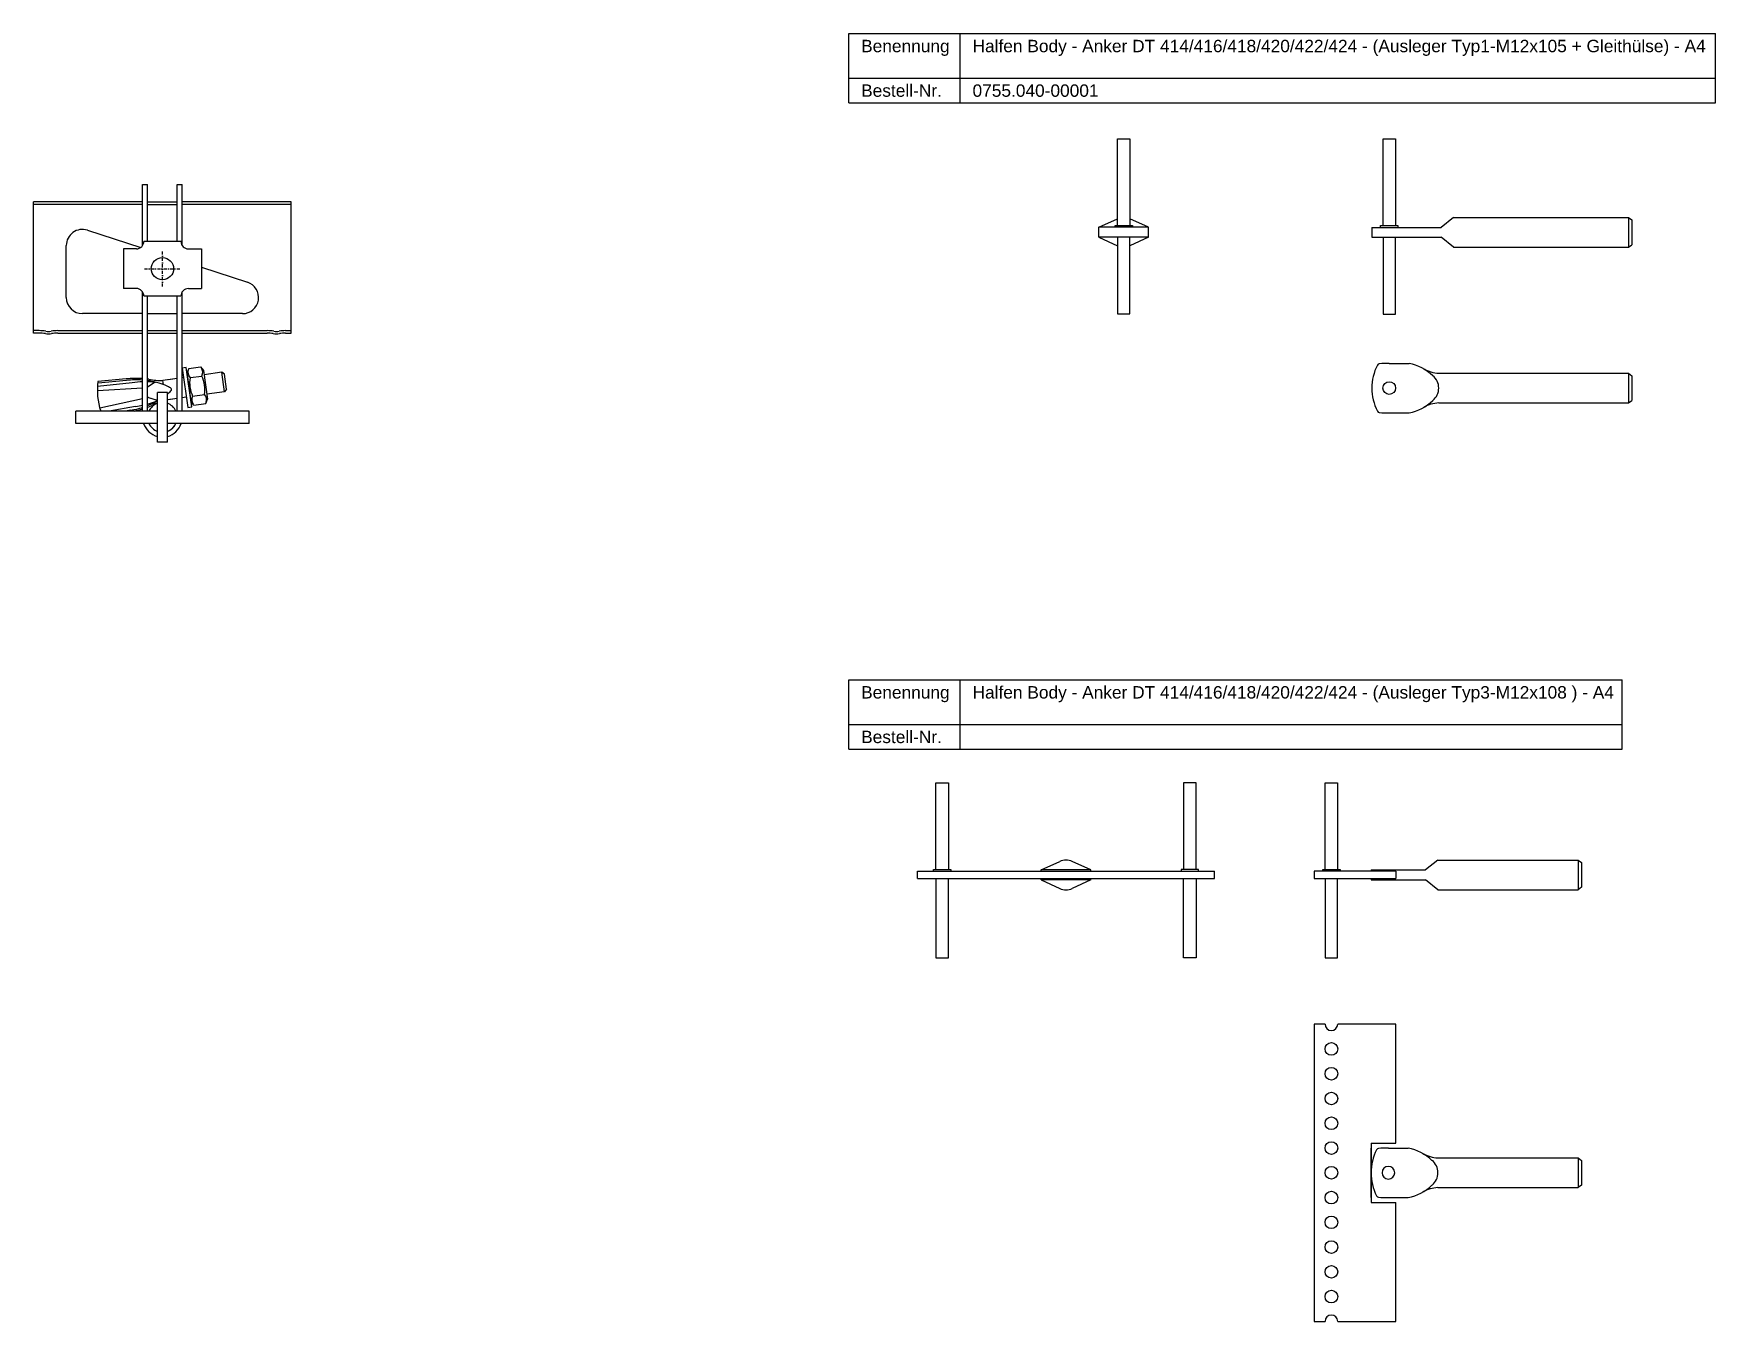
# Model space of a CAD drawing. Header units: millimetres. Extents: x -508 to 780, y -1202 to 170.
# Drawn here: x 101 to 780, y -350 to 170 of the extents above; entities that cross this region are included whole.
import ezdxf

# ---------------------------------------------------------------- set-up
doc = ezdxf.new("R2010")
doc.units = ezdxf.units.MM
doc.header["$LTSCALE"] = 10
doc.linetypes.add('STRICHPUNKT2', pattern=[0.5, 0.25, -0.125, 0, -0.125])
doc.layers.add('HALFEN', color=2, linetype='Continuous')
doc.styles.add('ARIAL50', font='ARIAL.TTF', dxfattribs={"height": 5})

msp = doc.modelspace()

# ---------------------------------------------------------------- linework, layer by layer
at = {"layer": 'HALFEN'}
for p, q in [((430.39, 170.28), (780.26, 170.28)), ((430.39, 142.28), (430.39, 170.28)), ((475.36, 142.28), (475.36, 170.28)), ((780.26, 142.28), (780.26, 170.28)), ((430.39, 152.28), (780.26, 152.28)), ((430.39, 142.28), (780.26, 142.28)), ((538.91, 92.78), (538.91, 127.78)), ((538.91, 127.78), (543.91, 127.78)), ((543.91, 127.78), (543.91, 92.78)), ((646.08, 92.75), (646.08, 127.75)), ((646.08, 127.75), (651.08, 127.75)), ((651.08, 127.75), (651.08, 92.75)), ((145.3, 84.69), (145.3, 109.36)), ((145.3, 109.36), (147.3, 109.36)), ((147.3, 86.36), (147.3, 109.36)), ((159.3, 86.35), (159.3, 109.36)), ((159.3, 109.36), (161.3, 109.36)), ((161.3, 84.7), (161.3, 109.36)), ((101.3, 49.35), (101.3, 102.35)), ((145.3, 102.35), (101.3, 102.35)), ((147.3, 102.35), (159.3, 102.35)), ((205.3, 102.35), (161.3, 102.35)), ((205.3, 49.35), (205.3, 102.35)), ((145.3, 101.35), (101.3, 101.35)), ((147.3, 101.35), (159.3, 101.35)), ((205.3, 101.35), (161.3, 101.35)), ((531.41, 92.08), (538.9, 95.53)), ((551.41, 92.08), (543.92, 95.53)), ((674.58, 96.05), (669.58, 92.05)), ((674.58, 96.05), (745.18, 96.05)), ((745.18, 96.05), (745.18, 84.05)), ((745.18, 96.05), (746.58, 95.05)), ((123, 90.9), (144.53, 83.9)), ((531.41, 88.08), (531.41, 92.08)), ((551.41, 92.08), (531.41, 92.08)), ((537.91, 92.08), (537.91, 92.78)), ((537.91, 92.78), (544.91, 92.78)), ((544.91, 92.78), (544.91, 92.08)), ((551.41, 88.08), (551.41, 92.08)), ((641.58, 92.05), (669.58, 92.05)), ((641.58, 92.05), (641.58, 88.05)), ((645.08, 92.05), (645.08, 92.75)), ((645.08, 92.75), (652.08, 92.75)), ((652.08, 92.75), (652.08, 92.05)), ((746.58, 95.05), (746.58, 85.05)), ((114.49, 63.72), (114.49, 84.72)), ((137.6, 83.37), (137.59, 67.37)), ((142.81, 83.37), (137.6, 83.37)), ((160.81, 86.35), (145.81, 86.36)), ((163.81, 83.35), (169.02, 83.35)), ((169.02, 83.35), (169.01, 67.35)), ((551.41, 88.08), (531.41, 88.08)), ((531.41, 88.08), (538.9, 84.63)), ((538.91, 88.08), (538.91, 57.08)), ((543.91, 57.08), (543.91, 88.08)), ((551.41, 88.08), (543.92, 84.63)), ((641.58, 88.05), (669.58, 88.05)), ((646.08, 88.05), (646.08, 57.05)), ((651.08, 57.05), (651.08, 88.05)), ((674.58, 84.05), (669.58, 88.05)), ((674.58, 84.05), (745.18, 84.05)), ((745.18, 84.05), (746.58, 85.05)), ((169.01, 75.95), (187.63, 69.9)), ((142.8, 67.37), (137.59, 67.37)), ((145.3, 17.86), (145.3, 66.01)), ((145.79, 64.36), (160.79, 64.35)), ((147.3, 17.86), (147.3, 64.36)), ((159.3, 17.86), (159.3, 64.35)), ((161.3, 17.86), (161.3, 66.02)), ((163.8, 67.35), (169.01, 67.35)), ((145.3, 57.22), (120.99, 57.22)), ((147.3, 57.22), (159.3, 57.22)), ((185.62, 57.22), (161.3, 57.22)), ((538.91, 57.08), (543.91, 57.08)), ((646.08, 57.05), (651.08, 57.05)), ((103.55, 50.35), (101.3, 50.35)), ((103.55, 49.35), (101.3, 49.35)), ((111.05, 50.35), (145.3, 50.35)), ((111.05, 49.35), (145.3, 49.35)), ((147.3, 50.35), (159.3, 50.35)), ((147.3, 49.35), (159.3, 49.35)), ((161.3, 50.35), (195.55, 50.35)), ((161.3, 49.35), (195.55, 49.35)), ((203.05, 50.35), (205.3, 50.35)), ((203.05, 49.35), (205.3, 49.35)), ((162.89, 35.42), (161.3, 35.2)), ((161.3, 35.2), (163.53, 19.36)), ((165.11, 19.58), (162.89, 35.42)), ((163.93, 35.07), (163.19, 33.25)), ((163.93, 35.07), (168.71, 35.75)), ((168.71, 35.75), (169.93, 34.19)), ((169.93, 34.19), (171.54, 22.7)), ((648.58, 37.14), (656.58, 37.14)), ((145.3, 27.17), (127.03, 26)), ((141.14, 29.29), (127.11, 27.86)), ((138.7, 30.92), (127.27, 29.85)), ((138.76, 30.22), (127.33, 29.14)), ((150.35, 29.57), (147.3, 27.58)), ((150.35, 29.57), (147.3, 27.58)), ((150.35, 29.57), (147.3, 27.58)), ((149.33, 29.66), (150.35, 29.57)), ((149.33, 29.66), (150.35, 29.57)), ((149.33, 29.66), (150.35, 29.57)), ((159.3, 31.04), (153.47, 30.22)), ((153.69, 28.61), (153.47, 30.22)), ((153.71, 28.51), (153.61, 29.23)), ((159.3, 31.04), (155.8, 30.55)), ((161.84, 31.39), (161.3, 31.32)), ((163.17, 33.4), (164.79, 21.91)), ((164.45, 31.36), (169.24, 32.03)), ((177.24, 33.56), (170.16, 32.56)), ((178.35, 25.64), (177.24, 33.56)), ((178.37, 32.71), (177.24, 33.56)), ((179.2, 26.76), (178.37, 32.71)), ((668.59, 33.14), (745.18, 33.14)), ((745.18, 33.14), (745.18, 21.14)), ((745.18, 33.14), (746.58, 32.14)), ((746.58, 32.14), (746.58, 22.14)), ((145.3, 22.85), (128, 19.06)), ((147.3, 23.8), (147.37, 23.3)), ((147.3, 23.8), (147.37, 23.3)), ((147.3, 23.8), (147.37, 23.3)), ((147.37, 23.3), (147.3, 23.29)), ((147.37, 23.3), (147.3, 23.29)), ((147.37, 23.3), (147.3, 23.29)), ((150.8, 22.25), (147.37, 23.3)), ((150.8, 22.25), (147.37, 23.3)), ((151.3, 22.09), (147.37, 23.3)), ((150.45, 21.69), (151.3, 22.02)), ((150.45, 21.69), (150.8, 21.83)), ((150.45, 21.69), (150.8, 21.83)), ((151.3, 5.36), (151.3, 25.36)), ((155.3, 25.36), (151.3, 25.36)), ((155.3, 5.36), (155.3, 25.36)), ((159.3, 22.96), (155.3, 22.4)), ((159.3, 22.96), (155.8, 22.47)), ((162.95, 23.47), (161.3, 23.24)), ((166.02, 20.2), (164.81, 21.76)), ((165.5, 23.92), (170.28, 24.59)), ((166.02, 20.2), (170.8, 20.88)), ((170.8, 20.88), (171.54, 22.7)), ((178.35, 25.64), (171.27, 24.64)), ((179.2, 26.76), (178.35, 25.64)), ((668.59, 21.14), (745.18, 21.14)), ((745.18, 21.14), (746.58, 22.14)), ((151.3, 17.86), (118.3, 17.86)), ((118.3, 12.86), (118.3, 17.86)), ((142.48, 19.78), (131.74, 17.86)), ((140.44, 18.24), (138.41, 17.86)), ((188.3, 17.86), (155.3, 17.86)), ((163.53, 19.36), (165.11, 19.58)), ((188.3, 12.86), (188.3, 17.86)), ((648.58, 17.14), (656.58, 17.14)), ((151.3, 12.86), (118.3, 12.86)), ((188.3, 12.86), (155.3, 12.86)), ((155.3, 5.36), (151.3, 5.36)), ((430.39, -90.7), (742.69, -90.7)), ((430.39, -118.7), (430.39, -90.7)), ((475.36, -118.7), (475.36, -90.7)), ((742.69, -118.7), (742.69, -90.7)), ((430.39, -108.7), (742.69, -108.7)), ((430.39, -118.7), (742.69, -118.7)), ((465.59, -167.24), (465.59, -132.24)), ((465.59, -132.24), (470.59, -132.24)), ((470.59, -132.24), (470.59, -167.24)), ((570.59, -132.24), (565.59, -132.24)), ((565.59, -132.24), (565.59, -167.24)), ((570.59, -167.24), (570.59, -132.24)), ((622.74, -167.24), (622.74, -132.24)), ((622.74, -132.24), (627.74, -132.24)), ((627.74, -132.24), (627.74, -167.24)), ((458.09, -170.94), (458.09, -167.94)), ((458.09, -167.94), (578.09, -167.94)), ((464.59, -167.94), (464.59, -167.24)), ((464.59, -167.24), (471.59, -167.24)), ((471.59, -167.24), (471.59, -167.94)), ((508.09, -167.44), (515.58, -163.99)), ((508.09, -167.94), (508.09, -167.44)), ((528.09, -167.44), (508.09, -167.44)), ((528.09, -167.44), (520.6, -163.99)), ((528.09, -167.94), (528.09, -167.44)), ((571.59, -167.24), (564.59, -167.24)), ((564.59, -167.24), (564.59, -167.94)), ((571.59, -167.94), (571.59, -167.24)), ((578.09, -170.94), (578.09, -167.94)), ((651.24, -167.94), (618.24, -167.94)), ((618.24, -167.94), (618.24, -170.94)), ((621.74, -167.94), (621.74, -167.24)), ((621.74, -167.24), (628.74, -167.24)), ((628.74, -167.24), (628.74, -167.94)), ((641.24, -167.44), (663.24, -167.44)), ((641.24, -167.44), (641.24, -167.94)), ((651.24, -167.94), (651.24, -170.94)), ((668.24, -163.44), (663.24, -167.44)), ((668.24, -163.44), (724.84, -163.44)), ((724.84, -163.44), (724.84, -175.44)), ((724.84, -163.44), (726.24, -164.44)), ((726.24, -164.44), (726.24, -174.44)), ((458.09, -170.94), (578.09, -170.94)), ((465.59, -170.94), (465.59, -202.94)), ((470.59, -202.94), (470.59, -170.94)), ((508.09, -171.44), (508.09, -170.94)), ((528.09, -171.44), (508.09, -171.44)), ((508.09, -171.44), (515.58, -174.89)), ((528.09, -171.44), (520.6, -174.89)), ((528.09, -171.44), (528.09, -170.94)), ((565.59, -202.94), (565.59, -170.94)), ((570.59, -170.94), (570.59, -202.94)), ((618.24, -170.94), (651.24, -170.94)), ((622.74, -170.94), (622.74, -202.94)), ((627.74, -202.94), (627.74, -170.94)), ((641.24, -170.94), (641.24, -171.44)), ((641.24, -171.44), (663.24, -171.44)), ((668.24, -175.44), (663.24, -171.44)), ((668.24, -175.44), (724.84, -175.44)), ((726.24, -174.44), (724.84, -175.44)), ((465.59, -202.94), (470.59, -202.94)), ((570.59, -202.94), (565.59, -202.94)), ((622.74, -202.94), (627.74, -202.94)), ((622.69, -229.71), (618.24, -229.71)), ((618.24, -229.71), (618.24, -349.71)), ((651.24, -229.71), (627.79, -229.71)), ((651.24, -277.71), (651.24, -229.71)), ((641.24, -277.71), (641.24, -301.71)), ((641.24, -277.71), (651.24, -277.71)), ((641.24, -299.71), (641.24, -279.71)), ((648.24, -279.71), (656.24, -279.71)), ((668.25, -283.71), (724.84, -283.71)), ((724.84, -283.71), (724.84, -295.71)), ((724.84, -283.71), (726.24, -284.71)), ((726.24, -284.71), (726.24, -294.71)), ((668.25, -295.71), (724.84, -295.71)), ((726.24, -294.71), (724.84, -295.71)), ((641.24, -301.71), (651.24, -301.71)), ((648.24, -299.71), (656.24, -299.71)), ((651.24, -349.71), (651.24, -301.71)), ((618.24, -349.71), (622.69, -349.71)), ((627.79, -349.71), (651.24, -349.71))]:
    msp.add_line(p, q, dxfattribs=at)
at = {"layer": 'HALFEN', "color": 1, "linetype": 'STRICHPUNKT2', "ltscale": 0.5}
for p, q in [((153.3, 68.11), (153.3, 82.61)), ((146.05, 75.36), (160.55, 75.36))]:
    msp.add_line(p, q, dxfattribs=at)
at = {"layer": 'HALFEN'}
for centre, radius in [((153.3, 75.36), 4.5), ((648.58, 27.14), 2.55), ((625.24, -239.71), 2.55), ((625.24, -249.71), 2.55), ((625.24, -259.71), 2.55), ((625.24, -269.71), 2.55), ((625.24, -279.71), 2.55), ((625.24, -289.71), 2.55), ((625.24, -299.71), 2.55), ((625.24, -309.71), 2.55), ((625.24, -319.71), 2.55), ((625.24, -329.71), 2.55), ((625.24, -339.71), 2.55)]:
    msp.add_circle(centre, radius, dxfattribs=at)
for centre, radius, start, end in [((541.41, 90.08), 6, 114.62432, 114.72996), ((541.41, 90.08), 6, 65.27004, 65.37568), ((648.58, 90.05), 6, 114.62432, 114.72996), ((648.58, 90.05), 6, 65.27004, 65.37568), ((120.99, 84.72), 6.5, 72, 180), ((142.81, 86.37), 3, 269.95559, 359.95559), ((163.81, 86.35), 3, 179.95559, 269.95559), ((541.41, 90.08), 6, 245.27004, 245.37568), ((541.41, 90.08), 6, 294.62432, 294.72996), ((648.58, 90.05), 6, 245.27004, 245.37568), ((648.58, 90.05), 6, 294.62432, 294.72996), ((185.62, 63.72), 6.5, 270, 72), ((120.99, 63.72), 6.5, 180, 270), ((142.79, 64.37), 3, 359.95559, 89.95559), ((163.79, 64.35), 3, 89.95559, 179.95559), ((103.55, 34.35), 16, 80.36636, 90), ((103.55, 34.35), 15, 80.36636, 90), ((107.3, 56.44), 7.41, 260.36636, 279.63364), ((107.3, 56.44), 6.41, 260.36636, 279.63364), ((111.05, 34.35), 16, 90, 99.63364), ((111.05, 34.35), 15, 90, 99.63364), ((195.55, 34.35), 16, 80.36636, 90), ((195.55, 34.35), 15, 80.36636, 90), ((199.3, 56.44), 7.41, 260.36636, 279.63364), ((199.3, 56.44), 6.41, 260.36636, 279.63364), ((203.05, 34.35), 16, 90, 99.63364), ((203.05, 34.35), 15, 90, 99.63364), ((166.9, 33.6), 3.32, 162.43847, 222.43847), ((166.26, 33.51), 3.32, 333.56153, 33.56153), ((662.14, 27.14), 20.55, 153.10667, 206.89333), ((644.7, 35.98), 1, 95.71948, 153.10667), ((647.92, 3.76), 33.38, 88.87071, 95.71948), ((653.12, 18.74), 18.71, 45.68888, 79.34138), ((669.29, 46.69), 13.57, 240.09537, 267.05052), ((153.83, 26.23), 26.8, 172.24397, 198.21103), ((142.7, -11.23), 42.29, 86.47165, 95.44157), ((142.86, -0.15), 30.65, 85.43459, 97.65576), ((147.16, -13.98), 43.69, 92.44132, 97.9226), ((142.7, -11.23), 42.29, 83.07738, 83.75165), ((142.7, -11.23), 42.29, 83.07738, 83.75165), ((142.7, -11.23), 42.29, 83.07738, 83.75165), ((142.86, -0.15), 30.65, 74.98685, 81.67144), ((142.86, -0.15), 30.65, 74.98685, 81.67144), ((142.86, -0.15), 30.65, 63.44584, 81.67144), ((147.16, -13.98), 43.69, 87.15167, 89.81779), ((147.16, -13.98), 43.69, 87.15167, 89.81779), ((147.16, -13.98), 43.69, 87.15167, 89.81779), ((152.53, 50.74), 20.54, 256.67305, 265.17141), ((152.53, 50.74), 20.54, 256.67305, 265.17141), ((152.53, 50.74), 20.54, 256.67305, 272.61653), ((142.86, -0.15), 30.65, 63.44584, 65.02826), ((156.39, 26.69), 0.594, 357.93529, 73.26541), ((156.39, 26.69), 0.594, 357.93529, 73.26541), ((176.68, 29.28), 12.4, 170.38303, 205.61697), ((158.05, 26.67), 12.4, 350.38303, 25.61697), ((662.15, 27.14), 6.43, 308.92503, 51.07497), ((136.02, 48.57), 30.65, 291.60765, 299.91754), ((136.34, 63.04), 43.69, 284.53264, 288.84833), ((136.34, 63.04), 43.69, 284.53264, 288.84833), ((136.34, 63.04), 43.69, 284.53264, 288.84833), ((153.3, 15.36), 6, 109.47122, 155.37568), ((159.34, 2.31), 20.54, 113.02649, 119.32695), ((136.02, 48.57), 30.65, 308.99536, 312.55416), ((153.3, 15.36), 6, 24.62432, 70.52878), ((136.02, 48.57), 30.65, 310.20847, 312.55416), ((156.42, 26.49), 0.594, 302.73459, 18.06471), ((156.42, 26.49), 0.594, 302.73459, 18.06471), ((168.47, 22.44), 3.32, 153.56153, 213.56153), ((167.83, 22.35), 3.32, 342.43847, 42.43847), ((653.12, 35.53), 18.71, 280.65862, 314.31112), ((669.29, 7.58), 13.57, 92.94948, 119.90463), ((136.02, 48.57), 30.65, 278.34424, 287.63767), ((132.81, 59.17), 42.29, 282.33498, 287.18811), ((136.34, 63.04), 43.69, 278.0774, 281.83857), ((132.81, 59.17), 42.29, 290.04791, 292.92262), ((132.81, 59.17), 42.29, 290.04791, 292.92262), ((132.81, 59.17), 42.29, 290.04791, 292.92262), ((644.7, 18.29), 1, 206.89333, 264.28052), ((647.92, 50.51), 33.38, 264.28052, 271.12929), ((153.3, 15.36), 8, 198.20996, 255.52249), ((153.3, 15.36), 6, 204.62432, 250.52878), ((153.3, 15.36), 8, 284.47751, 341.79004), ((153.3, 15.36), 6, 289.47122, 335.37568), ((153.3, 15.36), 6, 294.62432, 335.37568), ((468.09, -169.44), 6, 114.62432, 114.72996), ((468.09, -169.44), 6, 65.27004, 65.37568), ((518.09, -169.44), 6, 65.27004, 114.72996), ((568.09, -169.44), 6, 114.62432, 114.72996), ((568.09, -169.44), 6, 65.27004, 65.37568), ((468.09, -169.44), 6, 245.27004, 245.37568), ((468.09, -169.44), 6, 294.62432, 294.72996), ((518.09, -169.44), 6, 245.27004, 294.72996), ((568.09, -169.44), 6, 245.27004, 245.37568), ((568.09, -169.44), 6, 294.62432, 294.72996), ((625.24, -229.71), 2.55, 180, 0), ((661.8, -289.71), 20.55, 153.10667, 206.89333), ((644.36, -280.86), 1, 95.71948, 153.10667), ((647.59, -313.09), 33.38, 88.87071, 95.71948), ((652.78, -298.1), 18.71, 45.68888, 79.34138), ((668.95, -270.16), 13.57, 240.09537, 267.05052), ((661.82, -289.71), 6.43, 308.92503, 51.07497), ((648.24, -289.71), 2.55, 90, 270), ((648.24, -289.71), 2.55, 270, 90), ((652.78, -281.32), 18.71, 280.65862, 314.31112), ((668.95, -309.26), 13.57, 92.94948, 119.90463), ((644.36, -298.55), 1, 206.89333, 264.28052), ((647.59, -266.33), 33.38, 264.28052, 271.12929), ((625.24, -349.71), 2.55, 0, 180)]:
    msp.add_arc(centre, radius, start, end, dxfattribs=at)

# ---------------------------------------------------------------- texts
at = {"layer": 'HALFEN', "style": 'ARIAL50'}
for s, p in [('Benennung', (435.39, 162.78)), ('Halfen Body - Anker DT 414/416/418/420/422/424 - (Ausleger Typ1-M12x105 + Gleithülse) - A4', (480.36, 162.78)), ('Bestell-Nr.', (435.39, 144.78)), ('0755.040-00001', (480.36, 144.78)), ('Benennung', (435.39, -98.2)), ('Halfen Body - Anker DT 414/416/418/420/422/424 - (Ausleger Typ3-M12x108 ) - A4', (480.36, -98.2)), ('Bestell-Nr.', (435.39, -116.2))]:
    msp.add_text(s, height=5, dxfattribs=at).set_placement(p)

doc.saveas('drawing.dxf')
